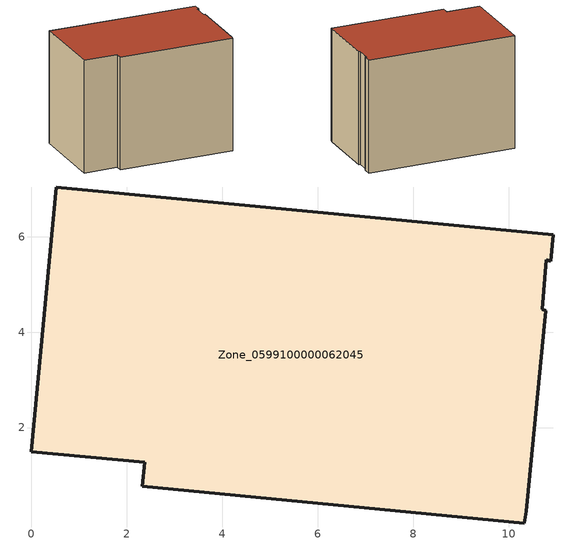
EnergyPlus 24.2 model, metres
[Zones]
Zone_0599100000062045
 floor ground (C_G): 0,1.49 0.53,7.04 10.94,6.04 10.88,5.48 10.79,5.51 10.7,4.48 10.78,4.45 10.37,0.24 10.33,0 2.33,0.77 2.38,1.27 z0
 wall outside (C_F): 10.7,4.48 10.79,5.51 10.88,5.48 10.94,6.04 0.53,7.04 0,1.49 2.38,1.27 2.33,0.77 10.33,0 10.37,0.24 10.78,4.45 10.7,4.48 z0:7.96
 roof outside (C_R): 10.33,0 10.37,0.24 10.78,4.45 10.7,4.48 10.79,5.51 10.88,5.48 10.94,6.04 0.53,7.04 0,1.49 2.38,1.27 2.33,0.77 z7.96
[BUILDING]
Pand.0599100000062045: North Axis=0; Terrain=City; Loads Convergence Tolerance Value=0.04; Temperature Convergence Tolerance Value=0.4; Solar Distribution=FullExterior; Maximum Number of Warmup Days=25; Minimum Number of Warmup Days=1
[Site:Location]
Rotterdam.The.Hague.AP_ZH_NLD Design_Conditions: Latitude=51.96; Longitude=4.45; Time Zone=1; Elevation=-4.5
[SITE:GROUNDTEMPERATURE:BUILDINGSURFACE]
18, 18, 18, 18, 18, 18, 18, 18, 18, 18, 18, 18
[MATERIAL] Thermal Absorptance=0.9; Solar Absorptance=0.7; Visible Absorptance=0.7
Name | Roughness | Thickness | Conductivity | Density | Specific Heat
G.TI.1946-1964 | MediumSmooth | 0.15 | 1 | 540 | 1210
F.TI.1946-1964 | Rough | 0.3 | 0.857143 | 1920 | 840
R.TI.1946-1964 | MediumRough | 0.2 | 0.277778 | 1500 | 1000
[CONSTRUCTION]
C_G: G.TI.1946-1964
C_F: F.TI.1946-1964
C_R: R.TI.1946-1964
[ZONE]
Zone_0599100000062045: Type=1; Multiplier=1; Ceiling Height=Autocalculate; Volume=Autocalculate; Floor Area=autocalculate; Part of Total Floor Area=Yes
[ZONEINFILTRATION:DESIGNFLOWRATE]
Infil_Zone_0599100000062045: Zone or ZoneList or Space or SpaceList=Zone_0599100000062045; Schedule=AlwaysOn; Design Flow Rate Calculation Method=Flow/Area; Flow Rate per Floor Area=0.003; Constant Term Coefficient=1; Temperature Term Coefficient=0; Velocity Term Coefficient=0; Velocity Squared Term Coefficient=0
[HVACTEMPLATE:ZONE:IDEALLOADSAIRSYSTEM]
Zone_0599100000062045: Maximum Heating Supply Air Temperature=50; Minimum Cooling Supply Air Temperature=13; Maximum Heating Supply Air Humidity Ratio=0.0156; Minimum Cooling Supply Air Humidity Ratio=0.0077; Heating Limit=NoLimit; Cooling Limit=NoLimit; Dehumidification Control Type=ConstantSensibleHeatRatio; Cooling Sensible Heat Ratio=0.7; Dehumidification Setpoint=60; Humidification Control Type=None; Humidification Setpoint=30; Outdoor Air Method=None; Outdoor Air Flow Rate per Person=0.00944; Outdoor Air Flow Rate per Zone Floor Area=0; Outdoor Air Flow Rate per Zone=0; Demand Controlled Ventilation Type=None; Outdoor Air Economizer Type=NoEconomizer; Heat Recovery Type=None; Sensible Heat Recovery Effectiveness=0.7; Latent Heat Recovery Effectiveness=0.65
[ZONECONTROL:THERMOSTAT]
ThermostatControl_Zone_0599100000062045: Zone or ZoneList=Zone_0599100000062045; Control Type Schedule=DualSetpointControlType; Control 1=Thermostat_Zone_0599100000062045; Temperature Difference Between Cutout And Setpoint=0
[THERMOSTATSETPOINT:DUALSETPOINT]
Thermostat_Zone_0599100000062045: Heating Setpoint Temperature Schedule=HeatingSetpoint_Zone_0599100000062045; Cooling Setpoint Temperature Schedule=CoolingSetpoint_Zone_0599100000062045
[SCHEDULE:COMPACT]
HeatingSetpoint_Zone_0599100000062045: Through: 12/31, For: AllDays, Until: 24:00, 21
CoolingSetpoint_Zone_0599100000062045: Through: 12/31, For: AllDays, Until: 24:00, 24
DualSetpointControlType: Through: 12/31, For: AllDays, Until: 24:00, 4
AlwaysOn: Through: 12/31, For: AllDays, Until: 24:00, 1
